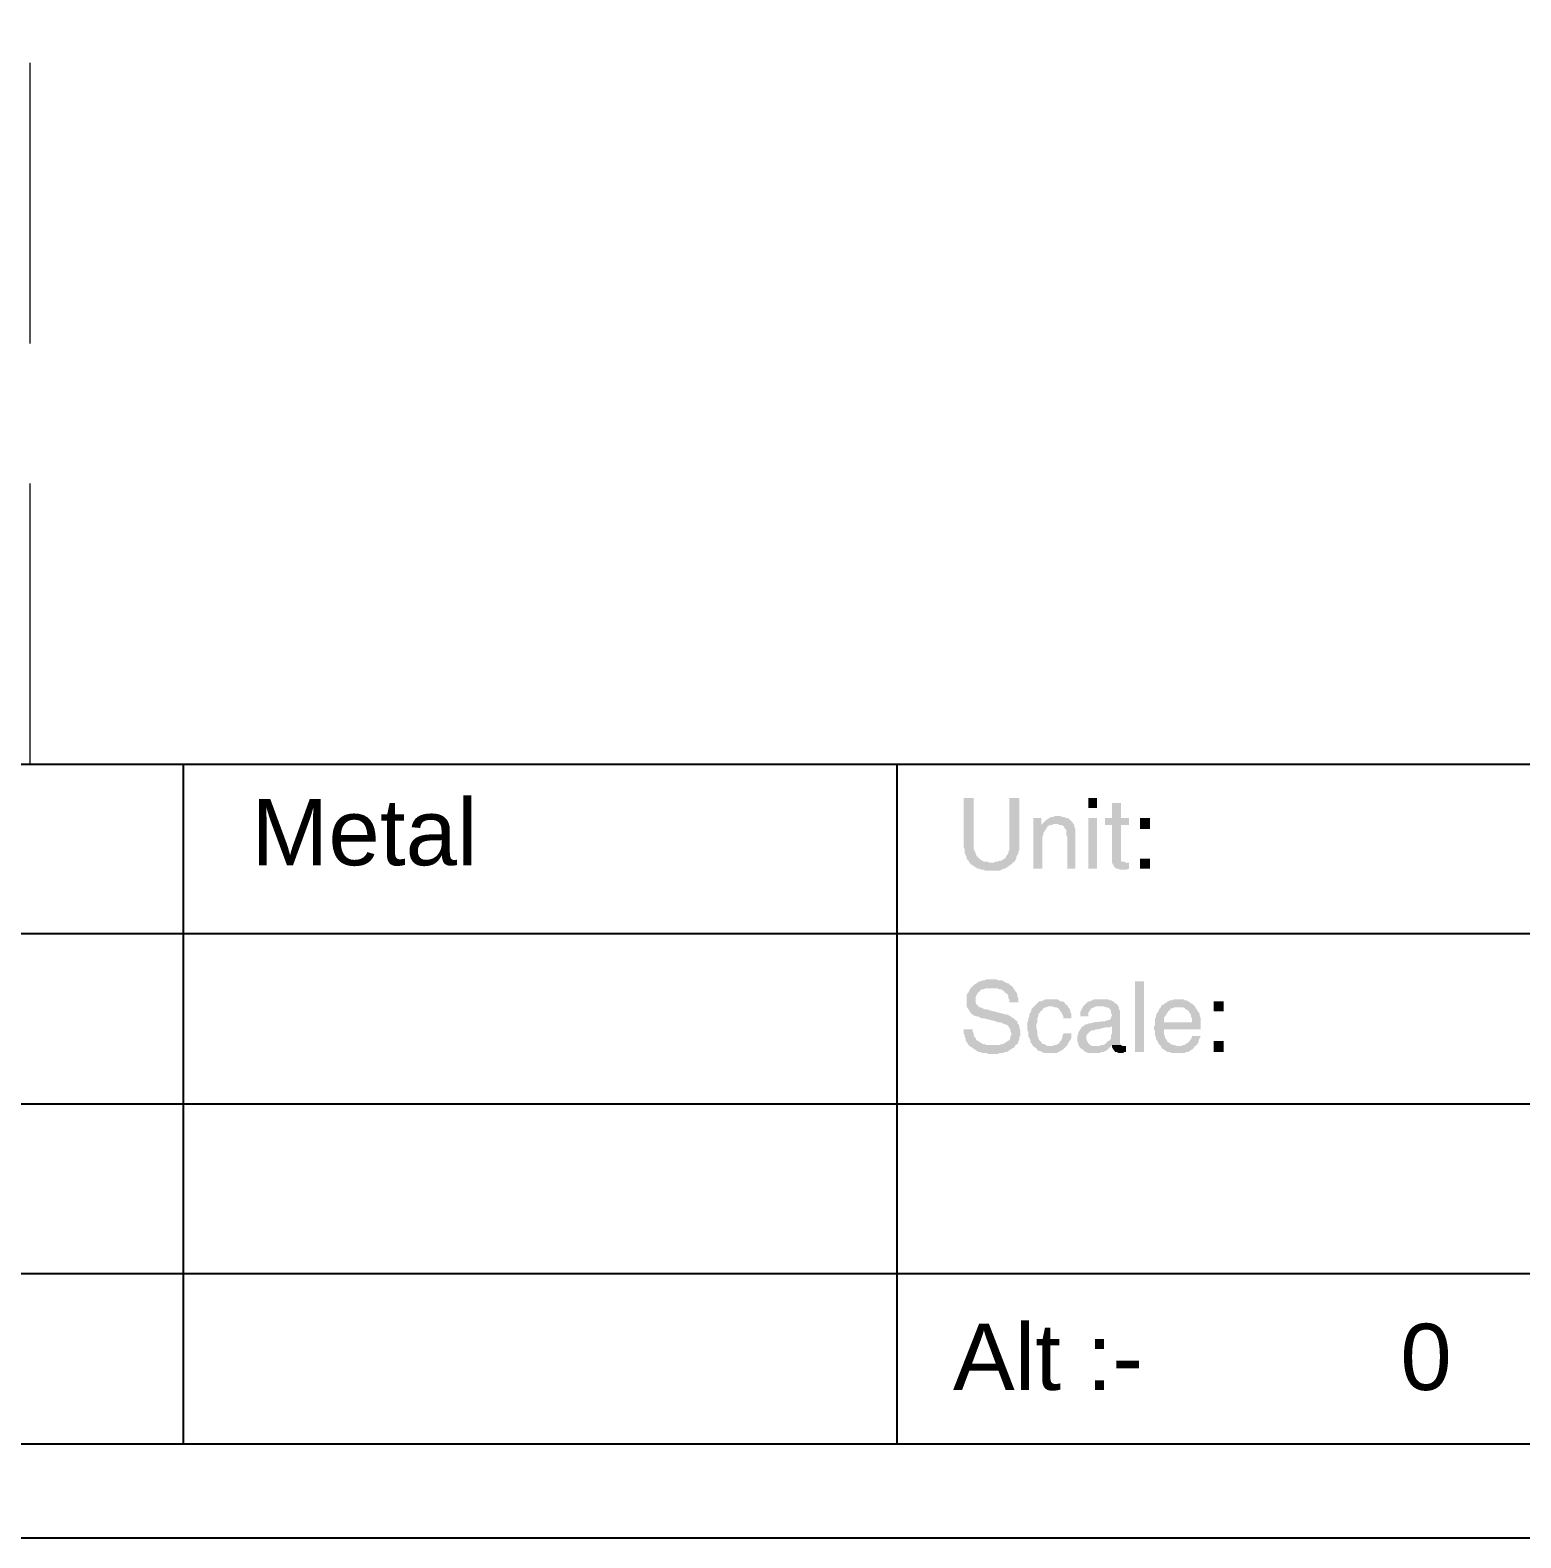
# Model space of a CAD drawing. Header units: millimetres. Extents: x 1336 to 2438, y 1230 to 1601.
# Drawn here: x 2230.4 to 2297.9, y 1303.6 to 1371.9 of the extents above; entities that cross this region are included whole.
import ezdxf

# ---------------------------------------------------------------- set-up
doc = ezdxf.new("R2010")
doc.units = ezdxf.units.MM
doc.linetypes.add('HIDDEN', pattern=[9.525, 6.35, -3.175])
doc.styles.get("Standard").update_dxf_attribs({"font": 'arial.ttf'})

msp = doc.modelspace()

# ---------------------------------------------------------------- hatches: boundary and pattern name
at = {"transparency": 33554559}
for points in [[(2273.134, 1337.129), (2272.682, 1337.129), (2272.682, 1334.918), (2272.727, 1334.827), (2272.727, 1334.647), (2272.773, 1334.557), (2272.818, 1334.466), (2272.818, 1334.376), (2272.863, 1334.331), (2272.908, 1334.286), (2272.953, 1334.196), (2273.946, 1334.196), (2273.856, 1334.196), (2273.765, 1334.241), (2273.585, 1334.241), (2273.54, 1334.286), (2273.45, 1334.331), (2273.404, 1334.376), (2273.359, 1334.421), (2273.314, 1334.466), (2273.269, 1334.512), (2273.224, 1334.602), (2273.224, 1334.647), (2273.179, 1334.737), (2273.134, 1334.827), (2273.134, 1335.098)], [(2275.21, 1337.129), (2274.758, 1337.129), (2274.758, 1335.098), (2274.758, 1334.782), (2274.713, 1334.692), (2274.713, 1334.647), (2274.668, 1334.557), (2274.623, 1334.512), (2274.578, 1334.421), (2274.533, 1334.376), (2274.442, 1334.331), (2274.397, 1334.286), (2274.307, 1334.286), (2274.217, 1334.241), (2274.127, 1334.241), (2274.036, 1334.196), (2272.953, 1334.196), (2272.998, 1334.15), (2273.043, 1334.105), (2273.134, 1334.06), (2273.179, 1334.015), (2273.269, 1333.97), (2273.314, 1333.925), (2273.404, 1333.925), (2273.495, 1333.88), (2273.585, 1333.88), (2273.675, 1333.835), (2274.307, 1333.835), (2274.397, 1333.88), (2274.488, 1333.925), (2274.533, 1333.925), (2274.623, 1333.97), (2274.668, 1334.015), (2274.758, 1334.06), (2274.804, 1334.105), (2274.894, 1334.15), (2274.894, 1334.196), (2274.984, 1334.241), (2275.029, 1334.331), (2275.074, 1334.376), (2275.074, 1334.466), (2275.119, 1334.557), (2275.165, 1334.602), (2275.165, 1334.692), (2275.21, 1334.782), (2275.21, 1335.098)], [(2278.73, 1336.678), (2278.73, 1337.129), (2278.324, 1337.129), (2278.324, 1336.678)], [(2279.813, 1336.904), (2279.407, 1336.904), (2279.407, 1336.227), (2279.091, 1336.227), (2279.091, 1335.911), (2279.407, 1335.911), (2279.407, 1334.196), (2279.452, 1334.105), (2279.497, 1334.06), (2279.497, 1334.015), (2279.542, 1333.97), (2279.588, 1333.925), (2279.678, 1333.925), (2279.768, 1333.88), (2280.039, 1333.88), (2280.174, 1333.925), (2280.174, 1334.196), (2280.039, 1334.196), (2279.949, 1334.241), (2279.858, 1334.241), (2279.813, 1334.286), (2279.813, 1335.911), (2280.174, 1335.911), (2280.174, 1336.227), (2279.813, 1336.227)], [(2276.203, 1336.227), (2275.842, 1336.227), (2275.842, 1333.925), (2276.248, 1333.925), (2276.248, 1335.143), (2276.248, 1335.369), (2276.293, 1335.459), (2276.293, 1335.55), (2276.338, 1335.595), (2276.383, 1335.685), (2276.428, 1335.73), (2276.428, 1335.73), (2276.473, 1335.82), (2276.519, 1335.865), (2276.203, 1335.911)], [(2276.925, 1336.317), (2276.834, 1336.317), (2276.744, 1336.272), (2276.654, 1336.272), (2276.564, 1336.227), (2276.519, 1336.181), (2276.428, 1336.136), (2276.383, 1336.091), (2276.293, 1336.001), (2276.203, 1335.911), (2276.519, 1335.865), (2276.609, 1335.911), (2276.699, 1335.911), (2276.744, 1335.956), (2277.647, 1335.956), (2277.602, 1336.046), (2277.557, 1336.091), (2277.511, 1336.136), (2277.466, 1336.181), (2277.376, 1336.227), (2277.286, 1336.227), (2277.241, 1336.272), (2277.15, 1336.272), (2277.06, 1336.317)], [(2278.73, 1333.925), (2278.73, 1336.227), (2278.324, 1336.227), (2278.324, 1333.925)], [(2281.122, 1335.73), (2281.122, 1336.227), (2280.671, 1336.227), (2280.671, 1335.73)], [(2277.647, 1335.956), (2276.834, 1335.956), (2276.925, 1335.956), (2277.015, 1335.911), (2277.105, 1335.911), (2277.196, 1335.865), (2277.241, 1335.82), (2277.241, 1335.775), (2277.286, 1335.73), (2277.331, 1335.685), (2277.331, 1335.459), (2277.376, 1335.369), (2277.376, 1333.925), (2277.737, 1333.925), (2277.737, 1335.73), (2277.692, 1335.82), (2277.692, 1335.911)], [(2281.122, 1333.925), (2281.122, 1334.376), (2280.671, 1334.376), (2280.671, 1333.925)], [(2273.946, 1328.915), (2273.72, 1328.915), (2273.63, 1328.87), (2273.54, 1328.87), (2273.45, 1328.825), (2273.404, 1328.825), (2273.314, 1328.78), (2273.269, 1328.735), (2273.179, 1328.689), (2273.134, 1328.644), (2273.089, 1328.599), (2273.043, 1328.554), (2273.946, 1328.509), (2274.217, 1328.509), (2274.307, 1328.464), (2274.397, 1328.464), (2274.442, 1328.419), (2274.533, 1328.374), (2274.533, 1328.328), (2274.623, 1328.283), (2274.668, 1328.238), (2274.713, 1328.148), (2274.713, 1328.058), (2274.758, 1327.967), (2274.758, 1327.877), (2275.165, 1327.877), (2275.165, 1328.058), (2275.119, 1328.148), (2275.119, 1328.238), (2275.074, 1328.328), (2275.029, 1328.374), (2274.984, 1328.464), (2274.939, 1328.509), (2274.894, 1328.599), (2274.804, 1328.644), (2274.804, 1328.644), (2274.713, 1328.735), (2274.668, 1328.735), (2274.578, 1328.78), (2274.488, 1328.825), (2274.442, 1328.87), (2274.262, 1328.87), (2274.172, 1328.915), (2274.081, 1328.915)], [(2280.445, 1325.62), (2280.445, 1328.825), (2280.851, 1328.825), (2280.851, 1325.62)], [(2273.043, 1328.554), (2272.998, 1328.509), (2272.953, 1328.419), (2272.908, 1328.328), (2272.863, 1328.283), (2272.818, 1328.193), (2272.818, 1327.697), (2272.863, 1327.606), (2272.908, 1327.561), (2272.953, 1327.471), (2272.998, 1327.426), (2272.998, 1327.381), (2273.089, 1327.336), (2273.134, 1327.29), (2273.224, 1327.245), (2273.314, 1327.245), (2273.404, 1327.2), (2273.495, 1327.155), (2273.585, 1327.155), (2274.127, 1327.02), (2274.217, 1326.974), (2274.352, 1326.974), (2274.442, 1326.929), (2274.533, 1326.884), (2274.578, 1326.884), (2274.668, 1326.839), (2274.713, 1326.794), (2274.713, 1326.794), (2274.758, 1326.704), (2274.804, 1326.659), (2274.804, 1326.568), (2274.849, 1326.478), (2274.849, 1326.388), (2274.804, 1326.343), (2274.804, 1326.252), (2274.758, 1326.162), (2274.668, 1326.117), (2274.623, 1326.072), (2274.623, 1326.072), (2274.533, 1326.027), (2274.488, 1325.982), (2274.397, 1325.982), (2274.307, 1325.936), (2274.036, 1325.936), (2272.953, 1325.891), (2273.043, 1325.846), (2273.089, 1325.801), (2273.179, 1325.756), (2273.224, 1325.711), (2273.314, 1325.666), (2273.359, 1325.62), (2273.45, 1325.62), (2273.54, 1325.575), (2273.72, 1325.575), (2273.811, 1325.53), (2274.217, 1325.53), (2274.307, 1325.575), (2274.488, 1325.575), (2274.533, 1325.62), (2274.623, 1325.62), (2274.713, 1325.666), (2274.758, 1325.711), (2274.849, 1325.756), (2274.894, 1325.801), (2274.939, 1325.801), (2274.984, 1325.846), (2275.029, 1325.936), (2275.119, 1325.982), (2275.165, 1326.072), (2275.165, 1326.117), (2275.21, 1326.207), (2275.21, 1326.297), (2275.255, 1326.388), (2275.255, 1326.613), (2275.21, 1326.704), (2275.21, 1326.794), (2275.165, 1326.884), (2275.119, 1326.929), (2275.119, 1327.02), (2275.029, 1327.065), (2275.029, 1327.065), (2274.984, 1327.11), (2274.939, 1327.155), (2274.849, 1327.2), (2274.804, 1327.245), (2274.713, 1327.29), (2274.623, 1327.336), (2274.533, 1327.336), (2274.397, 1327.381), (2273.856, 1327.516), (2273.856, 1327.516), (2273.72, 1327.561), (2273.63, 1327.561), (2273.54, 1327.606), (2273.45, 1327.651), (2273.404, 1327.651), (2273.359, 1327.697), (2273.314, 1327.742), (2273.269, 1327.787), (2273.224, 1327.877), (2273.224, 1328.103), (2273.269, 1328.193), (2273.314, 1328.283), (2273.359, 1328.328), (2273.404, 1328.374), (2273.45, 1328.419), (2273.495, 1328.464), (2273.585, 1328.464), (2273.675, 1328.509), (2273.946, 1328.509)], [(2276.654, 1328.012), (2276.383, 1328.012), (2276.293, 1327.967), (2276.203, 1327.922), (2276.112, 1327.922), (2276.067, 1327.877), (2275.977, 1327.787), (2275.932, 1327.742), (2275.887, 1327.697), (2276.699, 1327.697), (2276.789, 1327.651), (2276.88, 1327.651), (2276.97, 1327.606), (2277.015, 1327.561), (2277.06, 1327.471), (2277.105, 1327.426), (2277.15, 1327.336), (2277.196, 1327.245), (2277.196, 1327.155), (2277.557, 1327.155), (2277.557, 1327.381), (2277.511, 1327.426), (2277.511, 1327.516), (2277.466, 1327.606), (2277.421, 1327.651), (2277.376, 1327.742), (2277.286, 1327.787), (2277.286, 1327.832), (2277.241, 1327.877), (2277.15, 1327.922), (2277.06, 1327.922), (2277.015, 1327.967), (2276.925, 1328.012), (2276.744, 1328.012)], [(2278.911, 1328.012), (2278.595, 1328.012), (2278.504, 1327.967), (2278.414, 1327.922), (2278.369, 1327.922), (2278.279, 1327.877), (2278.234, 1327.832), (2278.188, 1327.787), (2278.143, 1327.742), (2278.098, 1327.697), (2278.053, 1327.606), (2278.008, 1327.516), (2277.963, 1327.426), (2277.963, 1327.245), (2278.324, 1327.245), (2278.324, 1327.381), (2278.369, 1327.471), (2278.414, 1327.516), (2278.459, 1327.606), (2278.504, 1327.606), (2278.595, 1327.651), (2278.685, 1327.697), (2279.678, 1327.697), (2279.633, 1327.787), (2279.542, 1327.832), (2279.497, 1327.877), (2279.452, 1327.922), (2279.362, 1327.967), (2279.317, 1327.967), (2279.226, 1328.012), (2279.001, 1328.012)], [(2282.431, 1328.012), (2282.205, 1328.012), (2282.115, 1327.967), (2282.025, 1327.967), (2281.934, 1327.922), (2281.889, 1327.877), (2281.799, 1327.832), (2281.754, 1327.787), (2281.664, 1327.742), (2281.618, 1327.697), (2282.431, 1327.651), (2282.611, 1327.651), (2282.702, 1327.606), (2282.747, 1327.561), (2282.837, 1327.516), (2282.882, 1327.471), (2282.882, 1327.471), (2282.927, 1327.381), (2282.972, 1327.336), (2282.972, 1327.245), (2283.018, 1327.155), (2283.018, 1326.974), (2281.754, 1326.974), (2281.348, 1326.929), (2281.348, 1326.839), (2281.303, 1326.749), (2281.303, 1326.659), (2281.348, 1326.568), (2281.348, 1326.388), (2281.393, 1326.297), (2281.393, 1326.207), (2281.438, 1326.162), (2281.483, 1326.072), (2281.528, 1325.982), (2281.573, 1325.936), (2281.618, 1325.891), (2282.431, 1325.891), (2282.341, 1325.891), (2282.25, 1325.936), (2282.16, 1325.936), (2282.07, 1325.982), (2282.025, 1326.027), (2281.934, 1326.072), (2281.889, 1326.117), (2281.889, 1326.162), (2281.844, 1326.207), (2281.799, 1326.297), (2281.799, 1326.343), (2281.754, 1326.433), (2281.754, 1326.659), (2283.424, 1326.659), (2283.424, 1327.155), (2283.379, 1327.245), (2283.379, 1327.336), (2283.334, 1327.426), (2283.288, 1327.471), (2283.243, 1327.561), (2283.198, 1327.606), (2283.153, 1327.697), (2283.108, 1327.742), (2283.063, 1327.787), (2282.972, 1327.832), (2282.927, 1327.877), (2282.837, 1327.922), (2282.792, 1327.967), (2282.702, 1327.967), (2282.611, 1328.012), (2282.521, 1328.012)], [(2275.887, 1327.697), (2275.796, 1327.606), (2275.751, 1327.561), (2275.751, 1327.471), (2275.706, 1327.426), (2275.661, 1327.336), (2275.661, 1327.245), (2275.616, 1327.155), (2275.616, 1327.065), (2275.571, 1326.974), (2275.571, 1326.613), (2275.616, 1326.523), (2275.616, 1326.343), (2275.661, 1326.252), (2275.706, 1326.162), (2275.706, 1326.072), (2275.751, 1326.027), (2275.796, 1325.936), (2275.842, 1325.891), (2276.609, 1325.891), (2276.473, 1325.891), (2276.428, 1325.936), (2276.338, 1325.982), (2276.248, 1325.982), (2276.203, 1326.072), (2276.157, 1326.117), (2276.112, 1326.162), (2276.067, 1326.252), (2276.067, 1326.297), (2276.022, 1326.388), (2276.022, 1326.568), (2275.977, 1326.704), (2275.977, 1326.884), (2276.022, 1326.974), (2276.022, 1327.155), (2276.067, 1327.245), (2276.067, 1327.336), (2276.112, 1327.381), (2276.157, 1327.426), (2276.157, 1327.471), (2276.248, 1327.516), (2276.293, 1327.606), (2276.383, 1327.651), (2276.428, 1327.651), (2276.519, 1327.697), (2276.609, 1327.697)], [(2279.678, 1327.697), (2278.865, 1327.697), (2279.046, 1327.697), (2279.091, 1327.651), (2279.181, 1327.651), (2279.272, 1327.606), (2279.317, 1327.561), (2279.362, 1327.471), (2279.362, 1327.381), (2279.407, 1327.29), (2279.407, 1327.29), (2279.362, 1327.2), (2279.362, 1327.155), (2279.317, 1327.11), (2279.226, 1327.065), (2279.181, 1327.065), (2279.091, 1327.02), (2278.595, 1326.974), (2278.459, 1326.929), (2278.369, 1326.929), (2278.279, 1326.884), (2278.234, 1326.884), (2278.143, 1326.839), (2279.407, 1326.794), (2279.407, 1326.478), (2279.362, 1326.388), (2279.362, 1326.252), (2279.317, 1326.162), (2279.226, 1326.117), (2279.181, 1326.072), (2279.136, 1326.027), (2279.091, 1325.982), (2279.001, 1325.936), (2278.911, 1325.936), (2278.82, 1325.891), (2277.918, 1325.891), (2277.963, 1325.801), (2278.053, 1325.756), (2278.098, 1325.711), (2278.143, 1325.666), (2278.234, 1325.62), (2278.324, 1325.575), (2278.865, 1325.575), (2278.911, 1325.62), (2279.001, 1325.62), (2279.091, 1325.666), (2279.181, 1325.711), (2279.226, 1325.756), (2279.317, 1325.846), (2279.317, 1325.846), (2279.407, 1325.936), (2279.813, 1325.936), (2279.768, 1326.027), (2279.768, 1327.471), (2279.723, 1327.561), (2279.723, 1327.651)], [(2281.618, 1327.697), (2281.618, 1327.651), (2281.528, 1327.561), (2281.528, 1327.516), (2281.483, 1327.426), (2281.438, 1327.381), (2281.393, 1327.29), (2281.393, 1327.2), (2281.348, 1327.11), (2281.348, 1326.929), (2281.754, 1326.974), (2281.754, 1327.155), (2281.799, 1327.245), (2281.844, 1327.29), (2281.889, 1327.381), (2281.934, 1327.426), (2281.934, 1327.471), (2282.025, 1327.516), (2282.07, 1327.606), (2282.16, 1327.606), (2282.25, 1327.651), (2282.431, 1327.651)], [(2284.462, 1327.471), (2284.462, 1327.922), (2284.01, 1327.922), (2284.01, 1327.471)], [(2273.089, 1326.659), (2272.682, 1326.659), (2272.682, 1326.478), (2272.727, 1326.388), (2272.727, 1326.297), (2272.773, 1326.252), (2272.773, 1326.162), (2272.818, 1326.072), (2272.863, 1326.027), (2272.908, 1325.936), (2272.953, 1325.891), (2274.036, 1325.936), (2273.72, 1325.936), (2273.63, 1325.982), (2273.54, 1325.982), (2273.495, 1326.027), (2273.404, 1326.072), (2273.359, 1326.117), (2273.314, 1326.117), (2273.269, 1326.162), (2273.224, 1326.252), (2273.179, 1326.297), (2273.134, 1326.388), (2273.134, 1326.478), (2273.089, 1326.568)], [(2278.143, 1326.839), (2278.098, 1326.794), (2278.008, 1326.749), (2278.008, 1326.704), (2277.963, 1326.659), (2277.918, 1326.568), (2277.873, 1326.523), (2277.873, 1326.433), (2277.827, 1326.343), (2277.827, 1326.117), (2277.873, 1326.027), (2277.873, 1325.936), (2277.918, 1325.891), (2278.64, 1325.891), (2278.504, 1325.891), (2278.414, 1325.936), (2278.369, 1325.982), (2278.324, 1326.027), (2278.279, 1326.117), (2278.234, 1326.207), (2278.234, 1326.343), (2278.279, 1326.433), (2278.324, 1326.478), (2278.369, 1326.523), (2278.414, 1326.568), (2278.504, 1326.613), (2278.595, 1326.613), (2278.685, 1326.659), (2278.775, 1326.659), (2279.136, 1326.749), (2279.317, 1326.749), (2279.407, 1326.794)], [(2277.557, 1326.478), (2277.196, 1326.478), (2277.196, 1326.433), (2277.15, 1326.343), (2277.15, 1326.252), (2277.105, 1326.162), (2277.06, 1326.117), (2277.015, 1326.027), (2276.925, 1325.982), (2276.88, 1325.936), (2276.789, 1325.936), (2276.699, 1325.891), (2275.842, 1325.891), (2275.887, 1325.846), (2275.977, 1325.801), (2276.022, 1325.711), (2276.112, 1325.666), (2276.157, 1325.666), (2276.248, 1325.62), (2276.338, 1325.575), (2276.88, 1325.575), (2276.97, 1325.62), (2277.06, 1325.666), (2277.15, 1325.711), (2277.196, 1325.756), (2277.241, 1325.801), (2277.286, 1325.846), (2277.331, 1325.891), (2277.376, 1325.936), (2277.421, 1326.027), (2277.466, 1326.117), (2277.511, 1326.162), (2277.557, 1326.252), (2277.557, 1326.343)], [(2279.813, 1325.936), (2279.407, 1325.936), (2279.407, 1325.846), (2279.903, 1325.891), (2279.903, 1325.891)], [(2283.424, 1326.343), (2283.018, 1326.343), (2283.018, 1326.297), (2282.972, 1326.207), (2282.927, 1326.162), (2282.882, 1326.072), (2282.792, 1326.027), (2282.747, 1325.982), (2282.657, 1325.936), (2282.611, 1325.936), (2282.521, 1325.891), (2281.618, 1325.891), (2281.664, 1325.801), (2281.709, 1325.756), (2281.799, 1325.711), (2281.844, 1325.666), (2281.934, 1325.62), (2282.025, 1325.62), (2282.115, 1325.575), (2282.702, 1325.575), (2282.747, 1325.62), (2282.837, 1325.62), (2282.927, 1325.666), (2282.972, 1325.711), (2283.063, 1325.756), (2283.108, 1325.801), (2283.153, 1325.891), (2283.243, 1325.936), (2283.288, 1326.027), (2283.334, 1326.072), (2283.334, 1326.162), (2283.379, 1326.252)], [(2284.462, 1325.62), (2284.462, 1326.117), (2284.01, 1326.117), (2284.01, 1325.62)], [(2280.039, 1325.891), (2279.903, 1325.891), (2279.407, 1325.846), (2279.452, 1325.756), (2279.497, 1325.711), (2279.497, 1325.711), (2279.542, 1325.62), (2279.633, 1325.62), (2279.723, 1325.575), (2279.903, 1325.575), (2279.949, 1325.62), (2280.039, 1325.62)]]:
    msp.add_hatch(color=256, dxfattribs=at).paths.add_polyline_path(points)

# ---------------------------------------------------------------- linework, layer by layer
at = {"color": 1, "linetype": 'HIDDEN', "lineweight": 9, "ltscale": 2}
msp.add_line((2230.42, 1338.664), (2230.42, 1594.624), dxfattribs=at)
msp.add_line((2024.257, 1307.884), (2433.512, 1307.884))
msp.add_lwpolyline([(2437.55, 1303.624), (2437.55, 1600.624), (2017.55, 1600.624), (2017.55, 1303.624)], close=True)
for points in [[(2037.074, 1338.664), (2433.512, 1338.664)], [(2237.344, 1338.664), (2237.344, 1307.884)], [(2269.658, 1338.664), (2269.658, 1307.884)], [(2037.074, 1330.991), (2333.205, 1330.991)], [(2037.074, 1323.274), (2386.145, 1323.274)], [(2037.074, 1315.601), (2333.205, 1315.601)]]:
    msp.add_lwpolyline(points)

# ---------------------------------------------------------------- texts
at = {"char_height": 2.99966, "width": 34.34827, "attachment_point": 5}
for s, insert in [('\\pxql;Metal ', (2257.608, 1335.561)), ('\\pxql;Alt :-          0', (2289.375, 1311.799))]:
    msp.add_mtext(s, dxfattribs=dict(at, insert=insert))

doc.saveas('drawing.dxf')
